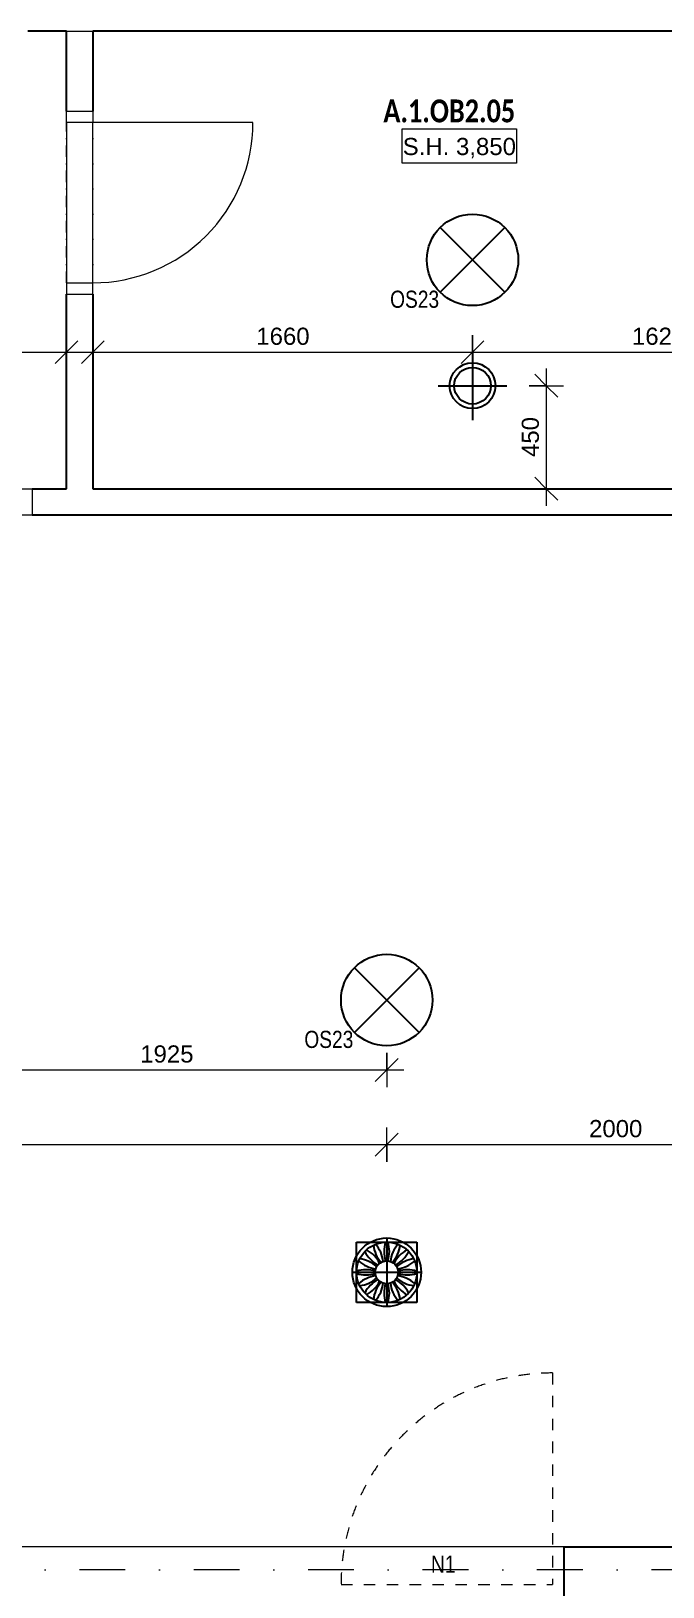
# Model space of a CAD drawing. Header units: millimetres. Extents: x -2011 to 46090, y -3604 to 14792.
# Drawn here: x 12520 to 15282, y -75 to 6725 of the extents above; entities that cross this region are included whole.
import ezdxf

# ---------------------------------------------------------------- set-up
doc = ezdxf.new("R2010")
doc.units = ezdxf.units.MM
for name, pattern in [('HA_Dash_2mm-S1mm', [100, 50, -50]), ('HA_DashDot_10mm-S3mm', [500, 200, -150, 0, -150]), ('HA_DashDot_2_2mm-S0_6mm', [110, 50, -30, 0, -30])]:
    doc.linetypes.add(name, pattern=pattern)
for name, color, linetype, lineweight in [('A-____-____-DIMS', 9, 'Continuous', 5), ('A-____-____-DIMS-50', 9, 'Continuous', 5), ('A-AREA-____-IDEN', 9, 'Continuous', 9), ('A-DOOR-____-MCUT', 9, 'HA_DashDot_2_2mm-S0_6mm', 9), ('A-DOOR-____-OTLN', 9, 'Continuous', 9), ('A-DOOR-FRAM-OTLN', 9, 'Continuous', 9), ('A-FLOR-____-OTLN', 9, 'Continuous', 9), ('A-WALL-____-MCUT', 9, 'Continuous', 25), ('E-LITE-EQPM-IDEN', 9, 'Continuous', 9), ('E-LITE-EQPM-OTLN', 9, 'Continuous', 9), ('G-____-____-DIMS', 9, 'Continuous', 5), ('I-WALL-____-MCUT', 9, 'Continuous', 25), ('M-HVAC-CDFF-OTLN', 9, 'Continuous', 9), ('S-GRID-____-OTLN', 9, 'Continuous', 5)]:
    doc.layers.add(name, color=color, linetype=linetype, lineweight=lineweight)
doc.styles.add('Arial_1', font='arial.ttf', dxfattribs={"width": 0.8, "height": 75})
doc.styles.add('Arial_2', font='arial.ttf', dxfattribs={"height": 75})
doc.styles.add('Calibri_B', font='calibrib.ttf', dxfattribs={"width": 0.8, "height": 100})
doc.dimstyles.new('Inner_Dimensions', dxfattribs={"dimscale": 304.8, "dimtxt": 76.519455, "dimasz": 0.328084, "dimexe": 0.246063, "dimexo": 0.0625, "dimgap": 0.032808, "dimtad": 1, "dimdec": 0, "dimzin": 0, "dimdsep": 46, "dimtxsty": 'Arial_2', "dimblk1": 'OBLIQUE', "dimblk2": 'OBLIQUE', "dimsah": 1, "dimcen": 0.09, "dimdle": 0.246063, "dimazin": 0, "dimtfac": 1, "dimtdec": 4, "dimtix": 1, "dimtmove": 0, "dimatfit": 3, "dimfxl": 0.246063, "dimfxlon": 1, "dimtvp": 1, "dimtolj": 1, "dimtzin": 0, "dimlwd": 9, "dimlwe": 9, "dimarcsym": 2})

# ---------------------------------------------------------------- blocks, each defined once
blk = doc.blocks.new('HA_DR_Single_Swing_Solid - In_OJ_800x2100-2215786-DSP_1NP-A')
at = {"layer": 'A-DOOR-____-MCUT'}
for p, q in [((-400, 57.5), (400, 57.5)), ((-400, -57.5), (400, -57.5))]:
    blk.add_line(p, q, dxfattribs=at)
at = {"layer": 'A-DOOR-____-OTLN', "lineweight": 5}
blk.add_line((400, 857.5), (400, 57.5), dxfattribs=at)
blk.add_arc((400, 57.5), 800, 90, 180, dxfattribs=at)
at = {"layer": 'A-DOOR-FRAM-OTLN'}
for p, q in [((-450, 57.5), (-450, -57.5)), ((-400, 57.5), (-450, 57.5)), ((-400, 57.5), (-400, -57.5)), ((400, 57.5), (-400, 57.5)), ((400, -57.5), (400, 57.5)), ((400, 57.5), (450, 57.5)), ((450, 57.5), (450, -57.5)), ((-450, -57.5), (-400, -57.5)), ((-400, -57.5), (400, -57.5)), ((450, -57.5), (400, -57.5))]:
    blk.add_line(p, q, dxfattribs=at)
blk = doc.blocks.new('HA_DR_Single_Swing_Solid - In_OJ_700x2100-2215885-DSP_1NP-A')
at = {"layer": 'A-DOOR-____-MCUT'}
for p, q in [((-350, 57.5), (350, 57.5)), ((-350, -57.5), (350, -57.5))]:
    blk.add_line(p, q, dxfattribs=at)
at = {"layer": 'A-DOOR-____-OTLN', "lineweight": 5}
blk.add_line((350, -757.5), (350, -57.5), dxfattribs=at)
blk.add_arc((350, -57.5), 700, 180, 270, dxfattribs=at)
at = {"layer": 'A-DOOR-FRAM-OTLN'}
for p, q in [((-350, 57.5), (-400, 57.5)), ((-400, 57.5), (-400, -57.5)), ((350, 57.5), (-350, 57.5)), ((-350, 57.5), (-350, -57.5)), ((350, -57.5), (350, 57.5)), ((350, 57.5), (400, 57.5)), ((400, 57.5), (400, -57.5)), ((-400, -57.5), (-350, -57.5)), ((-350, -57.5), (350, -57.5)), ((400, -57.5), (350, -57.5))]:
    blk.add_line(p, q, dxfattribs=at)
blk = doc.blocks.new('ABMV_CW_Single_Swing_Generic - Ex_Glass_SKLOPNE-2012392-DSP_1NP-A')
at = {"layer": 'A-DOOR-____-OTLN', "linetype": 'HA_Dash_2mm-S1mm', "lineweight": 5}
for p in [(462.5, 955), (-462.5, 30)]:
    blk.add_line(p, (462.5, 30), dxfattribs=at)
blk.add_arc((462.5, 30), 925, 90, 180, dxfattribs=at)
blk = doc.blocks.new('HA_LF_GenericSymbol - OS23_pokoj-1621429-DSP_1NP-A')
at = {"layer": 'E-LITE-EQPM-OTLN', "color": 11, "lineweight": 25}
for p, q in [((141.4, 141.4), (-141.4, -141.4)), ((-141.4, 141.4), (141.4, -141.4))]:
    blk.add_line(p, q, dxfattribs=at)
blk.add_circle((0, 0), 200, dxfattribs=at)
blk = doc.blocks.new('HA_VZT_GenericSymbol03 - Default-2032665-DSP_1NP-A')
at = {"layer": 'M-HVAC-CDFF-OTLN', "color": 92, "lineweight": 25}
for p, q in [((0, 150), (0, -150)), ((-132, -132), (-132, 132)), ((-132, 132), (132, 132)), ((132, 132), (132, -132)), ((-150, 0), (150, 0)), ((132, -132), (-132, -132))]:
    blk.add_line(p, q, dxfattribs=at)
for radius in [150, 132, 50]:
    blk.add_circle((0, 0), radius, dxfattribs=at)
for centre, start, end in [((24.2, 151.1), 206.66737, 242.2769), ((-151.6, -21.1), 26.5587, 62.16823), ((75.4, 133.2), 186.24957, 221.8591), ((-149.5, 33.1), 6.1409, 41.75043), ((123.1, 91), 162.24957, 197.8591), ((-123.1, 91), 342.1409, 17.75043), ((149.5, 33.1), 138.24957, 173.8591), ((-75.4, 133.2), 318.1409, 353.75043), ((151.6, -21.1), 117.83177, 153.4413), ((-24.2, 151.1), 297.7231, 333.33263), ((-91, -123.1), 72.1409, 107.75043), ((-33.1, 149.5), 228.24957, 263.8591), ((-133.2, -75.4), 48.1409, 83.75043), ((133.2, -75.4), 96.24957, 131.8591), ((33.1, 149.5), 276.1409, 311.75043), ((91, -123.1), 72.24957, 107.8591), ((-91, 123.1), 252.24957, 287.8591), ((-33.1, -149.5), 96.1409, 131.75043), ((-133.2, 75.4), 276.24957, 311.8591), ((24.2, -151.1), 117.7231, 153.33263), ((-151.6, 21.1), 297.83177, 333.4413), ((75.4, -133.2), 138.1409, 173.75043), ((-149.5, -33.1), 318.24957, 353.8591), ((123.1, -91), 162.1409, 197.75043), ((-123.1, -91), 342.24957, 17.8591), ((149.5, -33.1), 186.1409, 221.75043), ((-75.4, -133.2), 6.24957, 41.8591), ((151.6, 21.1), 206.5587, 242.16823), ((-24.2, -151.1), 26.66737, 62.2769), ((133.2, 75.4), 228.1409, 263.75043), ((33.1, -149.5), 48.24957, 83.8591), ((91, 123.1), 252.1409, 287.75043)]:
    blk.add_arc(centre, 134.5, start, end, dxfattribs=at)
blk = doc.blocks.new('HA_VZT_GenericSymbol - Default-2029965-DSP_1NP-A')
at = {"layer": 'M-HVAC-CDFF-OTLN', "color": 92, "lineweight": 25}
for p, q in [((0, 150), (0, -150)), ((-150, 0), (150, 0))]:
    blk.add_line(p, q, dxfattribs=at)
for radius in [100, 80]:
    blk.add_circle((0, 0), radius, dxfattribs=at)
blk = doc.blocks.new('DIMBLOCK6-DSP_1NP-A')
at = {"layer": 'A-____-____-DIMS-50', "lineweight": 9}
for p, q in [((10225, 1783.2), (10225, 1933.2)), ((10225, 1858.2), (10275, 1908.2)), ((14075, 1783.2), (14075, 1933.2)), ((14075, 1858.2), (14125, 1908.2)), ((10225, 1858.2), (10175, 1808.2)), ((10225, 1858.2), (14075, 1858.2)), ((10225, 1858.2), (10225, 1783.2)), ((14075, 1858.2), (14025, 1808.2)), ((14075, 1858.2), (14075, 1783.2))]:
    blk.add_line(p, q, dxfattribs=at)
at = {"layer": 'A-____-____-DIMS-50', "color": 0, "lineweight": 9, "insert": (12034.6, 1965.6), "char_height": 75, "width": 276.883, "attachment_point": 1, "line_spacing_factor": 0.941778, "style": 'Arial_2'}
blk.add_mtext('3850', dxfattribs=at)
blk = doc.blocks.new('_Oblique')
at = {"color": 0, "linetype": 'ByBlock', "lineweight": -2}
blk.add_line((-0.5, -0.5), (0.5, 0.5), dxfattribs=at)
blk = doc.blocks.new('DIMBLOCK7-DSP_1NP-A')
at = {"layer": 'A-____-____-DIMS-50', "lineweight": 9}
for p, q in [((14075, 1783.2), (14075, 1933.2)), ((14075, 1858.2), (14125, 1908.2)), ((16075, 1933.2), (16075, 1783.2)), ((16075, 1858.2), (16075, 1933.2)), ((16075, 1858.2), (16125, 1908.2)), ((14075, 1858.2), (14025, 1808.2)), ((14075, 1858.2), (16075, 1858.2)), ((14075, 1858.2), (14075, 1783.2)), ((16075, 1858.2), (16025, 1808.2))]:
    blk.add_line(p, q, dxfattribs=at)
at = {"layer": 'A-____-____-DIMS-50', "color": 0, "lineweight": 9, "insert": (14959.6, 1965.6), "char_height": 75, "width": 276.883, "attachment_point": 1, "line_spacing_factor": 0.941778, "style": 'Arial_2'}
blk.add_mtext('2000', dxfattribs=at)
blk = doc.blocks.new('DIMBLOCK36-DSP_1NP-A')
at = {"layer": 'A-____-____-DIMS-50', "lineweight": 9}
for p, q in [((12032.5, 5396.6), (12032.5, 5246.6)), ((12032.5, 5321.6), (12032.5, 5396.6)), ((12675, 5396.6), (12675, 5246.6)), ((12675, 5321.6), (12675, 5396.6)), ((12032.5, 5321.6), (11982.5, 5271.6)), ((12032.5, 5321.6), (12082.5, 5371.6)), ((12032.5, 5321.6), (12750, 5321.6)), ((12675, 5321.6), (12625, 5271.6)), ((12675, 5321.6), (12725, 5371.6))]:
    blk.add_line(p, q, dxfattribs=at)
at = {"layer": 'A-____-____-DIMS-50', "color": 0, "lineweight": 9, "insert": (12267.2, 5428.9), "char_height": 75, "width": 207.662, "attachment_point": 1, "line_spacing_factor": 0.941778, "style": 'Arial_2'}
blk.add_mtext('643', dxfattribs=at)
blk = doc.blocks.new('DIMBLOCK37-DSP_1NP-A')
at = {"layer": 'A-____-____-DIMS-50', "lineweight": 9}
for p, q in [((12790, 5396.6), (12790, 5246.6)), ((12790, 5321.6), (12790, 5396.6)), ((14450, 5396.6), (14450, 5246.6)), ((14450, 5321.6), (14450, 5396.6)), ((12715, 5321.6), (14450, 5321.6)), ((12790, 5321.6), (12740, 5271.6)), ((12790, 5321.6), (12840, 5371.6)), ((14450, 5321.6), (14400, 5271.6)), ((14450, 5321.6), (14500, 5371.6))]:
    blk.add_line(p, q, dxfattribs=at)
at = {"layer": 'A-____-____-DIMS-50', "color": 0, "lineweight": 9, "insert": (13504.6, 5428.9), "char_height": 75, "width": 276.883, "attachment_point": 1, "line_spacing_factor": 0.941778, "style": 'Arial_2'}
blk.add_mtext('1660', dxfattribs=at)
blk = doc.blocks.new('DIMBLOCK38-DSP_1NP-A')
at = {"layer": 'A-____-____-DIMS-50', "lineweight": 9}
for p, q in [((14450, 5396.6), (14450, 5246.6)), ((14450, 5321.6), (14450, 5396.6)), ((16075, 5396.6), (16075, 5246.6)), ((16075, 5321.6), (16075, 5396.6)), ((14450, 5321.6), (14400, 5271.6)), ((14450, 5321.6), (14500, 5371.6)), ((14450, 5321.6), (16150, 5321.6)), ((16075, 5321.6), (16025, 5271.6)), ((16075, 5321.6), (16125, 5371.6))]:
    blk.add_line(p, q, dxfattribs=at)
at = {"layer": 'A-____-____-DIMS-50', "color": 0, "lineweight": 9, "insert": (15147.1, 5428.9), "char_height": 75, "width": 276.883, "attachment_point": 1, "line_spacing_factor": 0.941778, "style": 'Arial_2'}
blk.add_mtext('1625', dxfattribs=at)
blk = doc.blocks.new('DIMBLOCK95-DSP_1NP-A')
at = {"layer": 'A-____-____-DIMS-50', "lineweight": 9}
for p, q in [((12150, 2259.4), (12150, 2109.4)), ((12150, 2184.4), (12150, 2259.4)), ((14075, 2259.4), (14075, 2109.4)), ((14075, 2184.4), (14075, 2259.4)), ((12150, 2184.4), (12100, 2134.4)), ((12150, 2184.4), (12200, 2234.4)), ((12150, 2184.4), (14150, 2184.4)), ((14075, 2184.4), (14025, 2134.4)), ((14075, 2184.4), (14125, 2234.4))]:
    blk.add_line(p, q, dxfattribs=at)
at = {"layer": 'A-____-____-DIMS-50', "color": 0, "lineweight": 9, "insert": (12997.1, 2291.8), "char_height": 75, "width": 276.883, "attachment_point": 1, "line_spacing_factor": 0.941778, "style": 'Arial_2'}
blk.add_mtext('1925', dxfattribs=at)
blk = doc.blocks.new('DIMBLOCK123-DSP_1NP-A')
at = {"layer": 'A-____-____-DIMS-50', "lineweight": 9}
for p, q in [((14772.5, 5250), (14772.5, 4650)), ((14697.5, 5175), (14847.5, 5175)), ((14772.5, 5175), (14697.5, 5175)), ((14772.5, 5175), (14722.5, 5225)), ((14772.5, 5175), (14822.5, 5125)), ((14772.5, 4725), (14722.5, 4775)), ((14847.5, 4725), (14697.5, 4725)), ((14772.5, 4725), (14822.5, 4675)), ((14772.5, 4725), (14847.5, 4725))]:
    blk.add_line(p, q, dxfattribs=at)
at = {"layer": 'A-____-____-DIMS-50', "color": 0, "lineweight": 9, "insert": (14665.2, 4863.5), "char_height": 75, "width": 207.662, "attachment_point": 1, "rotation": 90, "line_spacing_factor": 0.941778, "style": 'Arial_2'}
blk.add_mtext('450', dxfattribs=at)
blk = doc.blocks.new('Spot Elevations - Generic-448778-DSP_1NP-A')
at = {"layer": 'G-____-____-DIMS', "lineweight": 9}
for p, q in [((-5, 0), (-5, 3)), ((-5, 3), (5, 3)), ((5, 3), (5, 0)), ((5, 0), (-5, 0))]:
    blk.add_line(p, q, dxfattribs=at)

msp = doc.modelspace()

# ---------------------------------------------------------------- linework, layer by layer
at = {"layer": 'A-FLOR-____-OTLN'}
msp.add_line((14850, 100), (8475, 100), dxfattribs=at)
at = {"layer": 'A-WALL-____-MCUT', "lineweight": 9}
msp.add_line((12675, 6725), (12790, 6725), dxfattribs=at)
at = {"layer": 'A-WALL-____-MCUT'}
for p, q in [((14850, -385), (14850, 100)), ((14850, 100), (16075, 100))]:
    msp.add_line(p, q, dxfattribs=at)
at = {"layer": 'I-WALL-____-MCUT'}
for p, q in [((12675, 6725), (12505, 6725)), ((12675, 6375), (12675, 6725)), ((15685, 6725), (12790, 6725)), ((12790, 6725), (12790, 6375)), ((12675, 4725), (12675, 5575)), ((12790, 5575), (12790, 4725)), ((12525, 4725), (12675, 4725)), ((12790, 4725), (16075, 4725)), ((16075, 4610), (12525, 4610))]:
    msp.add_line(p, q, dxfattribs=at)
at = {"layer": 'S-GRID-____-OTLN', "linetype": 'HA_DashDot_10mm-S3mm', "lineweight": 9}
msp.add_line((25434, 0), (-410.8, 0), dxfattribs=at)

# ---------------------------------------------------------------- block references
at = {"layer": 'A-DOOR-____-OTLN', "rotation": 89.99999999999984}
msp.add_blockref('HA_DR_Single_Swing_Solid - In_OJ_700x2100-2215885-DSP_1NP-A', (12732.5, 5975), dxfattribs=at)
at = {"layer": 'A-DOOR-____-OTLN'}
for name, p in [('HA_DR_Single_Swing_Solid - In_OJ_800x2100-2215786-DSP_1NP-A', (12075, 4667.5)), ('ABMV_CW_Single_Swing_Generic - Ex_Glass_SKLOPNE-2012392-DSP_1NP-A', (14337.5, -95))]:
    msp.add_blockref(name, p, dxfattribs=at)
at = {"layer": 'E-LITE-EQPM-OTLN', "color": 11, "lineweight": 25}
for p in [(14450, 5725), (14075, 2490)]:
    msp.add_blockref('HA_LF_GenericSymbol - OS23_pokoj-1621429-DSP_1NP-A', p, dxfattribs=at)
at = {"layer": 'G-____-____-DIMS', "lineweight": 9, "xscale": 49.99999999999998, "yscale": 49.99999999999998, "zscale": 49.99999999999998}
msp.add_blockref('Spot Elevations - Generic-448778-DSP_1NP-A', (14391.7, 6147.3), dxfattribs=at)
at = {"layer": 'M-HVAC-CDFF-OTLN', "color": 92, "lineweight": 25}
for name, p in [('HA_VZT_GenericSymbol - Default-2029965-DSP_1NP-A', (14450, 5175)), ('HA_VZT_GenericSymbol03 - Default-2032665-DSP_1NP-A', (14075, 1300))]:
    msp.add_blockref(name, p, dxfattribs=at)

# ---------------------------------------------------------------- texts
at = {"layer": 'A-AREA-____-IDEN', "lineweight": 5, "insert": (14060.2, 6426.2), "char_height": 100, "width": 715.105, "attachment_point": 1, "style": 'Calibri_B'}
msp.add_mtext('A.1.OB2.05', dxfattribs=at)
at = {"layer": 'E-LITE-EQPM-IDEN', "lineweight": 5, "char_height": 75, "attachment_point": 1, "style": 'Arial_1'}
for s, insert, width in [('OS23', (14089.6, 5590.6), 262.953), ('OS23', (13714.6, 2355.6), 262.953), ('N1', (14268.2, 61.8), 131.477)]:
    msp.add_mtext(s, dxfattribs=dict(at, insert=insert, width=width))
at = {"layer": 'G-____-____-DIMS', "lineweight": 9, "insert": (14144.9, 6258.2), "char_height": 75, "width": 592.246, "attachment_point": 1, "line_spacing_factor": 0.941778, "style": 'Arial_2'}
msp.add_mtext('S.H. 3,850', dxfattribs=at)

# ---------------------------------------------------------------- dimensions: what is measured, and where the dimension line sits
at = {"layer": 'A-____-____-DIMS', "lineweight": 9}
for base, p1, p2, override, picture, middle in [((12675, 5321.5825264), (12032.5, 5396.5825264), (12675, 5396.5825264), {"dimpost": '<>', "dimfxl": 642.5}, 'DIMBLOCK36-DSP_1NP-A', (12353.75, 5369.9010805)), ((14450, 5321.6), (12790, 5396.6), (14450, 5396.6), {"dimpost": '<>', "dimfxl": 1660}, 'DIMBLOCK37-DSP_1NP-A', (13620, 5369.9)), ((16075, 5321.6), (14450, 5396.6), (16075, 5396.6), {"dimpost": '<>', "dimfxl": 1625}, 'DIMBLOCK38-DSP_1NP-A', (15262.5, 5369.9)), ((14075, 2184.4), (12150, 2259.4), (14075, 2259.4), {"dimpost": '<>', "dimfxl": 1925}, 'DIMBLOCK95-DSP_1NP-A', (13112.5, 2232.7)), ((14075, 1858.2), (10225, 1783.2), (14075, 1783.2), {"dimpost": '<>', "dimfxl": 3850}, 'DIMBLOCK6-DSP_1NP-A', (12150, 1906.5)), ((16075, 1858.2), (14075, 1783.2), (16075, 1933.2), {"dimpost": '<>', "dimfxl": 2005.617112}, 'DIMBLOCK7-DSP_1NP-A', (15075, 1906.5))]:
    dim = msp.add_linear_dim(base=base, p1=p1, p2=p2, dimstyle='Inner_Dimensions', override=override, dxfattribs=at)
    dim.commit()
    dim.dimension.update_dxf_attribs({"geometry": picture, "text_midpoint": middle})
dim = msp.add_linear_dim(base=(14772.5, 4725), p1=(14697.5, 5175), p2=(14847.5, 4725), angle=90, dimstyle='Inner_Dimensions', override={"dimpost": '<>', "dimfxl": 474.341649}, dxfattribs=at)
dim.commit()
dim.dimension.update_dxf_attribs({"geometry": 'DIMBLOCK123-DSP_1NP-A', "text_midpoint": (14724.2, 4950)})

doc.saveas('drawing.dxf')
